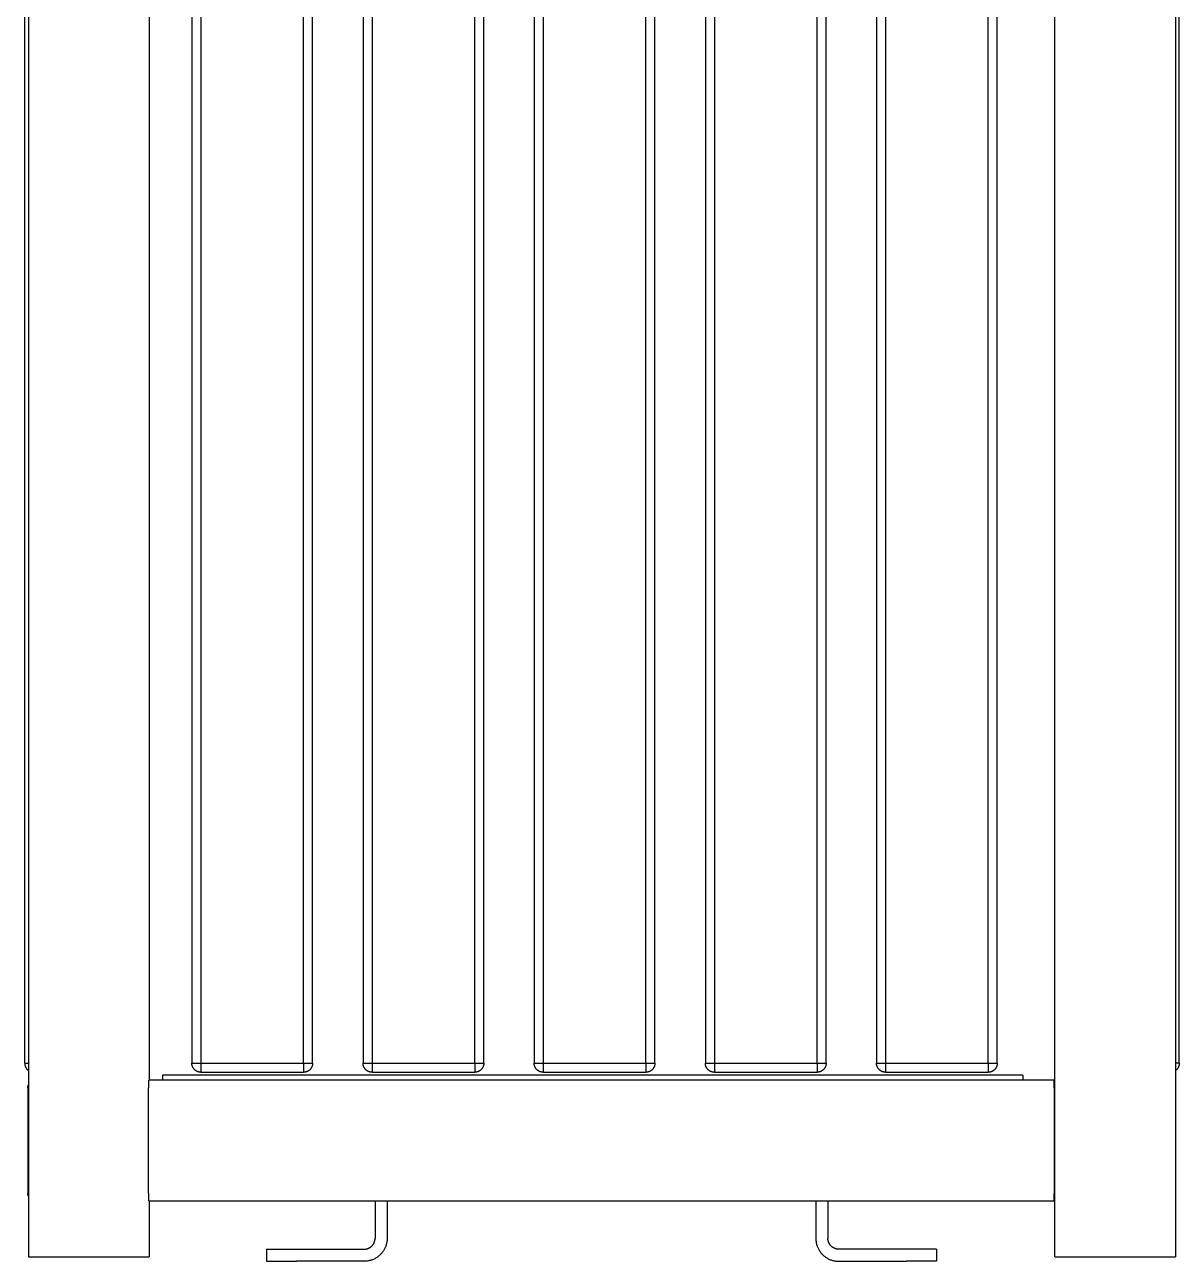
# Model space of a CAD drawing. Header units: millimetres. Extents: x 0 to 3480, y 0 to 2432.
# Drawn here: x 677 to 1059.5, y 1158.8 to 1568.4 of the extents above; entities that cross this region are included whole.
import ezdxf

# ---------------------------------------------------------------- set-up
doc = ezdxf.new("R2010")
doc.units = ezdxf.units.MM
doc.header["$MEASUREMENT"] = 0
doc.layers.add('Utwórz2D linie widoczne', color=7, linetype='Continuous', true_color=0x000000)

msp = doc.modelspace()

# ---------------------------------------------------------------- linework, layer by layer
at = {"layer": 'Utwórz2D linie widoczne'}
for p, q in [((678.24, 1940.25), (678.24, 1160.25)), ((718.24, 1938.45), (718.24, 1218.78)), ((1018.25, 1160.25), (1018.25, 1938.45)), ((1058.25, 1940.25), (1058.25, 1160.25)), ((677.02, 1224.39), (677.02, 1933.39)), ((732.38, 1933.39), (732.38, 1224.39)), ((735.38, 1933.39), (735.38, 1224.39)), ((769.38, 1224.39), (769.38, 1933.39)), ((772.38, 1224.39), (772.38, 1933.39)), ((789.08, 1933.39), (789.08, 1224.39)), ((792.08, 1933.39), (792.08, 1224.39)), ((826.08, 1224.39), (826.08, 1933.39)), ((829.08, 1224.39), (829.08, 1933.39)), ((845.78, 1933.39), (845.78, 1224.39)), ((848.78, 1933.39), (848.78, 1224.39)), ((882.78, 1224.39), (882.78, 1933.39)), ((885.78, 1224.39), (885.78, 1933.39)), ((902.48, 1933.39), (902.48, 1224.39)), ((905.48, 1933.39), (905.48, 1224.39)), ((939.48, 1224.39), (939.48, 1933.39)), ((942.48, 1224.39), (942.48, 1933.39)), ((959.18, 1933.39), (959.18, 1224.39)), ((962.18, 1933.39), (962.18, 1224.39)), ((996.18, 1224.39), (996.18, 1933.39)), ((999.18, 1224.39), (999.18, 1933.39)), ((1059.47, 1224.39), (1059.47, 1933.39)), ((677.02, 1224.39), (678.24, 1224.39)), ((677.02, 1224.39), (677.02, 1224.39)), ((677.02, 1224.39), (677.02, 1224.29)), ((677.02, 1224.29), (677.02, 1224.19)), ((677.02, 1224.19), (677.03, 1224.08)), ((677.03, 1224.08), (677.05, 1223.98)), ((677.05, 1223.98), (677.06, 1223.87)), ((677.06, 1223.87), (677.08, 1223.77)), ((677.08, 1223.77), (677.11, 1223.67)), ((677.11, 1223.67), (677.13, 1223.57)), ((677.13, 1223.57), (677.16, 1223.47)), ((677.16, 1223.47), (677.2, 1223.37)), ((677.2, 1223.37), (677.23, 1223.27)), ((677.23, 1223.27), (677.27, 1223.18)), ((677.27, 1223.18), (677.32, 1223.08)), ((677.32, 1223.08), (677.37, 1222.99)), ((677.37, 1222.99), (677.42, 1222.9)), ((677.42, 1222.9), (677.47, 1222.81)), ((677.47, 1222.81), (677.53, 1222.72)), ((677.53, 1222.72), (677.59, 1222.64)), ((677.59, 1222.64), (677.65, 1222.55)), ((677.65, 1222.55), (677.71, 1222.47)), ((677.71, 1222.47), (677.78, 1222.39)), ((677.78, 1222.39), (677.85, 1222.32)), ((677.85, 1222.32), (677.93, 1222.24)), ((677.93, 1222.24), (678, 1222.17)), ((678, 1222.17), (678.08, 1222.1)), ((678.08, 1222.1), (678.16, 1222.04)), ((678.16, 1222.04), (678.24, 1221.97)), ((732.38, 1224.39), (735.38, 1224.39)), ((732.38, 1224.39), (732.38, 1224.39)), ((732.38, 1224.29), (732.38, 1224.39)), ((732.38, 1224.19), (732.38, 1224.29)), ((732.39, 1224.09), (732.38, 1224.19)), ((732.4, 1223.98), (732.39, 1224.09)), ((732.42, 1223.88), (732.4, 1223.98)), ((732.44, 1223.78), (732.42, 1223.88)), ((732.46, 1223.68), (732.44, 1223.78)), ((732.49, 1223.58), (732.46, 1223.68)), ((732.52, 1223.49), (732.49, 1223.58)), ((732.55, 1223.39), (732.52, 1223.49)), ((732.59, 1223.29), (732.55, 1223.39)), ((732.62, 1223.2), (732.59, 1223.29)), ((732.67, 1223.1), (732.62, 1223.2)), ((732.71, 1223.01), (732.67, 1223.1)), ((732.76, 1222.92), (732.71, 1223.01)), ((732.81, 1222.83), (732.76, 1222.92)), ((732.87, 1222.75), (732.81, 1222.83)), ((732.93, 1222.66), (732.87, 1222.75)), ((732.99, 1222.58), (732.93, 1222.66)), ((733.05, 1222.5), (732.99, 1222.58)), ((733.12, 1222.42), (733.05, 1222.5)), ((733.18, 1222.35), (733.12, 1222.42)), ((733.26, 1222.27), (733.18, 1222.35)), ((733.33, 1222.2), (733.26, 1222.27)), ((733.4, 1222.13), (733.33, 1222.2)), ((733.48, 1222.07), (733.4, 1222.13)), ((733.56, 1222), (733.48, 1222.07)), ((733.65, 1221.94), (733.56, 1222)), ((733.73, 1221.88), (733.65, 1221.94)), ((733.82, 1221.83), (733.73, 1221.88)), ((733.91, 1221.78), (733.82, 1221.83)), ((734, 1221.73), (733.91, 1221.78)), ((734.09, 1221.68), (734, 1221.73)), ((734.18, 1221.64), (734.09, 1221.68)), ((734.28, 1221.6), (734.18, 1221.64)), ((734.37, 1221.57), (734.28, 1221.6)), ((734.47, 1221.53), (734.37, 1221.57)), ((734.57, 1221.5), (734.47, 1221.53)), ((734.67, 1221.48), (734.57, 1221.5)), ((734.77, 1221.46), (734.67, 1221.48)), ((734.87, 1221.44), (734.77, 1221.46)), ((734.97, 1221.42), (734.87, 1221.44)), ((735.07, 1221.41), (734.97, 1221.42)), ((735.17, 1221.4), (735.07, 1221.41)), ((735.27, 1221.4), (735.17, 1221.4)), ((735.38, 1221.39), (735.27, 1221.4)), ((735.38, 1224.39), (769.38, 1224.39)), ((735.38, 1224.39), (735.38, 1221.39)), ((735.38, 1221.39), (769.38, 1221.39)), ((769.38, 1224.39), (772.38, 1224.39)), ((769.38, 1224.39), (769.38, 1221.39)), ((769.48, 1221.4), (769.38, 1221.39)), ((769.58, 1221.4), (769.48, 1221.4)), ((769.68, 1221.41), (769.58, 1221.4)), ((769.78, 1221.42), (769.68, 1221.41)), ((769.89, 1221.44), (769.78, 1221.42)), ((769.99, 1221.46), (769.89, 1221.44)), ((770.09, 1221.48), (769.99, 1221.46)), ((770.19, 1221.5), (770.09, 1221.48)), ((770.28, 1221.53), (770.19, 1221.5)), ((770.38, 1221.57), (770.28, 1221.53)), ((770.48, 1221.6), (770.38, 1221.57)), ((770.57, 1221.64), (770.48, 1221.6)), ((770.66, 1221.68), (770.57, 1221.64)), ((770.76, 1221.73), (770.66, 1221.68)), ((770.85, 1221.78), (770.76, 1221.73)), ((770.94, 1221.83), (770.85, 1221.78)), ((771.02, 1221.88), (770.94, 1221.83)), ((771.11, 1221.94), (771.02, 1221.88)), ((771.19, 1222), (771.11, 1221.94)), ((771.27, 1222.07), (771.19, 1222)), ((771.35, 1222.13), (771.27, 1222.07)), ((771.42, 1222.2), (771.35, 1222.13)), ((771.5, 1222.27), (771.42, 1222.2)), ((771.57, 1222.35), (771.5, 1222.27)), ((771.64, 1222.42), (771.57, 1222.35)), ((771.7, 1222.5), (771.64, 1222.42)), ((771.77, 1222.58), (771.7, 1222.5)), ((771.83, 1222.66), (771.77, 1222.58)), ((771.88, 1222.75), (771.83, 1222.66)), ((771.94, 1222.83), (771.88, 1222.75)), ((771.99, 1222.92), (771.94, 1222.83)), ((772.04, 1223.01), (771.99, 1222.92)), ((772.09, 1223.1), (772.04, 1223.01)), ((772.13, 1223.2), (772.09, 1223.1)), ((772.17, 1223.29), (772.13, 1223.2)), ((772.2, 1223.39), (772.17, 1223.29)), ((772.24, 1223.49), (772.2, 1223.39)), ((772.27, 1223.58), (772.24, 1223.49)), ((772.29, 1223.68), (772.27, 1223.58)), ((772.31, 1223.78), (772.29, 1223.68)), ((772.33, 1223.88), (772.31, 1223.78)), ((772.35, 1223.98), (772.33, 1223.88)), ((772.36, 1224.09), (772.35, 1223.98)), ((772.37, 1224.19), (772.36, 1224.09)), ((772.38, 1224.39), (772.37, 1224.29)), ((772.37, 1224.29), (772.37, 1224.19)), ((789.08, 1224.39), (792.08, 1224.39)), ((789.08, 1224.39), (789.08, 1224.39)), ((789.08, 1224.29), (789.08, 1224.39)), ((789.08, 1224.19), (789.08, 1224.29)), ((789.09, 1224.09), (789.08, 1224.19)), ((789.1, 1223.98), (789.09, 1224.09)), ((789.12, 1223.88), (789.1, 1223.98)), ((789.14, 1223.78), (789.12, 1223.88)), ((789.16, 1223.68), (789.14, 1223.78)), ((789.19, 1223.58), (789.16, 1223.68)), ((789.22, 1223.49), (789.19, 1223.58)), ((789.25, 1223.39), (789.22, 1223.49)), ((789.29, 1223.29), (789.25, 1223.39)), ((789.32, 1223.2), (789.29, 1223.29)), ((789.37, 1223.1), (789.32, 1223.2)), ((789.41, 1223.01), (789.37, 1223.1)), ((789.46, 1222.92), (789.41, 1223.01)), ((789.51, 1222.83), (789.46, 1222.92)), ((789.57, 1222.75), (789.51, 1222.83)), ((789.63, 1222.66), (789.57, 1222.75)), ((789.69, 1222.58), (789.63, 1222.66)), ((789.75, 1222.5), (789.69, 1222.58)), ((789.82, 1222.42), (789.75, 1222.5)), ((789.88, 1222.35), (789.82, 1222.42)), ((789.96, 1222.27), (789.88, 1222.35)), ((790.03, 1222.2), (789.96, 1222.27)), ((790.1, 1222.13), (790.03, 1222.2)), ((790.18, 1222.07), (790.1, 1222.13)), ((790.26, 1222), (790.18, 1222.07)), ((790.35, 1221.94), (790.26, 1222)), ((790.43, 1221.88), (790.35, 1221.94)), ((790.52, 1221.83), (790.43, 1221.88)), ((790.61, 1221.78), (790.52, 1221.83)), ((790.7, 1221.73), (790.61, 1221.78)), ((790.79, 1221.68), (790.7, 1221.73)), ((790.88, 1221.64), (790.79, 1221.68)), ((790.98, 1221.6), (790.88, 1221.64)), ((791.07, 1221.57), (790.98, 1221.6)), ((791.17, 1221.53), (791.07, 1221.57)), ((791.27, 1221.5), (791.17, 1221.53)), ((791.37, 1221.48), (791.27, 1221.5)), ((791.47, 1221.46), (791.37, 1221.48)), ((791.57, 1221.44), (791.47, 1221.46)), ((791.67, 1221.42), (791.57, 1221.44)), ((791.77, 1221.41), (791.67, 1221.42)), ((791.87, 1221.4), (791.77, 1221.41)), ((791.97, 1221.4), (791.87, 1221.4)), ((792.08, 1221.39), (791.97, 1221.4)), ((792.08, 1224.39), (826.08, 1224.39)), ((792.08, 1224.39), (792.08, 1221.39)), ((792.08, 1221.39), (826.08, 1221.39)), ((826.08, 1224.39), (829.08, 1224.39)), ((826.08, 1224.39), (826.08, 1221.39)), ((826.18, 1221.4), (826.08, 1221.39)), ((826.28, 1221.4), (826.18, 1221.4)), ((826.38, 1221.41), (826.28, 1221.4)), ((826.48, 1221.42), (826.38, 1221.41)), ((826.59, 1221.44), (826.48, 1221.42)), ((826.69, 1221.46), (826.59, 1221.44)), ((826.79, 1221.48), (826.69, 1221.46)), ((826.89, 1221.5), (826.79, 1221.48)), ((826.98, 1221.53), (826.89, 1221.5)), ((827.08, 1221.57), (826.98, 1221.53)), ((827.18, 1221.6), (827.08, 1221.57)), ((827.27, 1221.64), (827.18, 1221.6)), ((827.36, 1221.68), (827.27, 1221.64)), ((827.46, 1221.73), (827.36, 1221.68)), ((827.55, 1221.78), (827.46, 1221.73)), ((827.64, 1221.83), (827.55, 1221.78)), ((827.72, 1221.88), (827.64, 1221.83)), ((827.81, 1221.94), (827.72, 1221.88)), ((827.89, 1222), (827.81, 1221.94)), ((827.97, 1222.07), (827.89, 1222)), ((828.05, 1222.13), (827.97, 1222.07)), ((828.12, 1222.2), (828.05, 1222.13)), ((828.2, 1222.27), (828.12, 1222.2)), ((828.27, 1222.35), (828.2, 1222.27)), ((828.34, 1222.42), (828.27, 1222.35)), ((828.4, 1222.5), (828.34, 1222.42)), ((828.47, 1222.58), (828.4, 1222.5)), ((828.53, 1222.66), (828.47, 1222.58)), ((828.58, 1222.75), (828.53, 1222.66)), ((828.64, 1222.83), (828.58, 1222.75)), ((828.69, 1222.92), (828.64, 1222.83)), ((828.74, 1223.01), (828.69, 1222.92)), ((828.79, 1223.1), (828.74, 1223.01)), ((828.83, 1223.2), (828.79, 1223.1)), ((828.87, 1223.29), (828.83, 1223.2)), ((828.9, 1223.39), (828.87, 1223.29)), ((828.94, 1223.49), (828.9, 1223.39)), ((828.97, 1223.58), (828.94, 1223.49)), ((828.99, 1223.68), (828.97, 1223.58)), ((829.01, 1223.78), (828.99, 1223.68)), ((829.03, 1223.88), (829.01, 1223.78)), ((829.05, 1223.98), (829.03, 1223.88)), ((829.06, 1224.09), (829.05, 1223.98)), ((829.07, 1224.19), (829.06, 1224.09)), ((829.08, 1224.39), (829.07, 1224.29)), ((829.07, 1224.29), (829.07, 1224.19)), ((845.78, 1224.39), (848.78, 1224.39)), ((845.78, 1224.39), (845.78, 1224.39)), ((845.78, 1224.29), (845.78, 1224.39)), ((845.78, 1224.19), (845.78, 1224.29)), ((845.79, 1224.09), (845.78, 1224.19)), ((845.8, 1223.98), (845.79, 1224.09)), ((845.82, 1223.88), (845.8, 1223.98)), ((845.84, 1223.78), (845.82, 1223.88)), ((845.86, 1223.68), (845.84, 1223.78)), ((845.89, 1223.58), (845.86, 1223.68)), ((845.92, 1223.49), (845.89, 1223.58)), ((845.95, 1223.39), (845.92, 1223.49)), ((845.99, 1223.29), (845.95, 1223.39)), ((846.02, 1223.2), (845.99, 1223.29)), ((846.07, 1223.1), (846.02, 1223.2)), ((846.11, 1223.01), (846.07, 1223.1)), ((846.16, 1222.92), (846.11, 1223.01)), ((846.21, 1222.83), (846.16, 1222.92)), ((846.27, 1222.75), (846.21, 1222.83)), ((846.33, 1222.66), (846.27, 1222.75)), ((846.39, 1222.58), (846.33, 1222.66)), ((846.45, 1222.5), (846.39, 1222.58)), ((846.52, 1222.42), (846.45, 1222.5)), ((846.58, 1222.35), (846.52, 1222.42)), ((846.66, 1222.27), (846.58, 1222.35)), ((846.73, 1222.2), (846.66, 1222.27)), ((846.8, 1222.13), (846.73, 1222.2)), ((846.88, 1222.07), (846.8, 1222.13)), ((846.96, 1222), (846.88, 1222.07)), ((847.05, 1221.94), (846.96, 1222)), ((847.13, 1221.88), (847.05, 1221.94)), ((847.22, 1221.83), (847.13, 1221.88)), ((847.31, 1221.78), (847.22, 1221.83)), ((847.4, 1221.73), (847.31, 1221.78)), ((847.49, 1221.68), (847.4, 1221.73)), ((847.58, 1221.64), (847.49, 1221.68)), ((847.68, 1221.6), (847.58, 1221.64)), ((847.77, 1221.57), (847.68, 1221.6)), ((847.87, 1221.53), (847.77, 1221.57)), ((847.97, 1221.5), (847.87, 1221.53)), ((848.07, 1221.48), (847.97, 1221.5)), ((848.17, 1221.46), (848.07, 1221.48)), ((848.27, 1221.44), (848.17, 1221.46)), ((848.37, 1221.42), (848.27, 1221.44)), ((848.47, 1221.41), (848.37, 1221.42)), ((848.57, 1221.4), (848.47, 1221.41)), ((848.67, 1221.4), (848.57, 1221.4)), ((848.78, 1221.39), (848.67, 1221.4)), ((848.78, 1224.39), (882.78, 1224.39)), ((848.78, 1224.39), (848.78, 1221.39)), ((848.78, 1221.39), (882.78, 1221.39)), ((882.78, 1224.39), (885.78, 1224.39)), ((882.78, 1224.39), (882.78, 1221.39)), ((882.88, 1221.4), (882.78, 1221.39)), ((882.98, 1221.4), (882.88, 1221.4)), ((883.08, 1221.41), (882.98, 1221.4)), ((883.18, 1221.42), (883.08, 1221.41)), ((883.29, 1221.44), (883.18, 1221.42)), ((883.39, 1221.46), (883.29, 1221.44)), ((883.49, 1221.48), (883.39, 1221.46)), ((883.59, 1221.5), (883.49, 1221.48)), ((883.68, 1221.53), (883.59, 1221.5)), ((883.78, 1221.57), (883.68, 1221.53)), ((883.88, 1221.6), (883.78, 1221.57)), ((883.97, 1221.64), (883.88, 1221.6)), ((884.06, 1221.68), (883.97, 1221.64)), ((884.16, 1221.73), (884.06, 1221.68)), ((884.25, 1221.78), (884.16, 1221.73)), ((884.34, 1221.83), (884.25, 1221.78)), ((884.42, 1221.88), (884.34, 1221.83)), ((884.51, 1221.94), (884.42, 1221.88)), ((884.59, 1222), (884.51, 1221.94)), ((884.67, 1222.07), (884.59, 1222)), ((884.75, 1222.13), (884.67, 1222.07)), ((884.82, 1222.2), (884.75, 1222.13)), ((884.9, 1222.27), (884.82, 1222.2)), ((884.97, 1222.35), (884.9, 1222.27)), ((885.04, 1222.42), (884.97, 1222.35)), ((885.1, 1222.5), (885.04, 1222.42)), ((885.17, 1222.58), (885.1, 1222.5)), ((885.23, 1222.66), (885.17, 1222.58)), ((885.28, 1222.75), (885.23, 1222.66)), ((885.34, 1222.83), (885.28, 1222.75)), ((885.39, 1222.92), (885.34, 1222.83)), ((885.44, 1223.01), (885.39, 1222.92)), ((885.49, 1223.1), (885.44, 1223.01)), ((885.53, 1223.2), (885.49, 1223.1)), ((885.57, 1223.29), (885.53, 1223.2)), ((885.6, 1223.39), (885.57, 1223.29)), ((885.64, 1223.49), (885.6, 1223.39)), ((885.67, 1223.58), (885.64, 1223.49)), ((885.69, 1223.68), (885.67, 1223.58)), ((885.71, 1223.78), (885.69, 1223.68)), ((885.73, 1223.88), (885.71, 1223.78)), ((885.75, 1223.98), (885.73, 1223.88)), ((885.76, 1224.09), (885.75, 1223.98)), ((885.77, 1224.19), (885.76, 1224.09)), ((885.78, 1224.39), (885.77, 1224.29)), ((885.77, 1224.29), (885.77, 1224.19)), ((902.48, 1224.39), (905.48, 1224.39)), ((902.48, 1224.39), (902.48, 1224.39)), ((902.48, 1224.29), (902.48, 1224.39)), ((902.48, 1224.19), (902.48, 1224.29)), ((902.49, 1224.09), (902.48, 1224.19)), ((902.5, 1223.98), (902.49, 1224.09)), ((902.52, 1223.88), (902.5, 1223.98)), ((902.54, 1223.78), (902.52, 1223.88)), ((902.56, 1223.68), (902.54, 1223.78)), ((902.59, 1223.58), (902.56, 1223.68)), ((902.62, 1223.49), (902.59, 1223.58)), ((902.65, 1223.39), (902.62, 1223.49)), ((902.69, 1223.29), (902.65, 1223.39)), ((902.72, 1223.2), (902.69, 1223.29)), ((902.77, 1223.1), (902.72, 1223.2)), ((902.81, 1223.01), (902.77, 1223.1)), ((902.86, 1222.92), (902.81, 1223.01)), ((902.91, 1222.83), (902.86, 1222.92)), ((902.97, 1222.75), (902.91, 1222.83)), ((903.03, 1222.66), (902.97, 1222.75)), ((903.09, 1222.58), (903.03, 1222.66)), ((903.15, 1222.5), (903.09, 1222.58)), ((903.22, 1222.42), (903.15, 1222.5)), ((903.28, 1222.35), (903.22, 1222.42)), ((903.36, 1222.27), (903.28, 1222.35)), ((903.43, 1222.2), (903.36, 1222.27)), ((903.5, 1222.13), (903.43, 1222.2)), ((903.58, 1222.07), (903.5, 1222.13)), ((903.66, 1222), (903.58, 1222.07)), ((903.75, 1221.94), (903.66, 1222)), ((903.83, 1221.88), (903.75, 1221.94)), ((903.92, 1221.83), (903.83, 1221.88)), ((904.01, 1221.78), (903.92, 1221.83)), ((904.1, 1221.73), (904.01, 1221.78)), ((904.19, 1221.68), (904.1, 1221.73)), ((904.28, 1221.64), (904.19, 1221.68)), ((904.38, 1221.6), (904.28, 1221.64)), ((904.47, 1221.57), (904.38, 1221.6)), ((904.57, 1221.53), (904.47, 1221.57)), ((904.67, 1221.5), (904.57, 1221.53)), ((904.77, 1221.48), (904.67, 1221.5)), ((904.87, 1221.46), (904.77, 1221.48)), ((904.97, 1221.44), (904.87, 1221.46)), ((905.07, 1221.42), (904.97, 1221.44)), ((905.17, 1221.41), (905.07, 1221.42)), ((905.27, 1221.4), (905.17, 1221.41)), ((905.37, 1221.4), (905.27, 1221.4)), ((905.48, 1221.39), (905.37, 1221.4)), ((905.48, 1224.39), (939.48, 1224.39)), ((905.48, 1224.39), (905.48, 1221.39)), ((905.48, 1221.39), (939.48, 1221.39)), ((939.48, 1224.39), (942.48, 1224.39)), ((939.48, 1224.39), (939.48, 1221.39)), ((939.58, 1221.4), (939.48, 1221.39)), ((939.68, 1221.4), (939.58, 1221.4)), ((939.78, 1221.41), (939.68, 1221.4)), ((939.88, 1221.42), (939.78, 1221.41)), ((939.99, 1221.44), (939.88, 1221.42)), ((940.09, 1221.46), (939.99, 1221.44)), ((940.19, 1221.48), (940.09, 1221.46)), ((940.29, 1221.5), (940.19, 1221.48)), ((940.38, 1221.53), (940.29, 1221.5)), ((940.48, 1221.57), (940.38, 1221.53)), ((940.58, 1221.6), (940.48, 1221.57)), ((940.67, 1221.64), (940.58, 1221.6)), ((940.76, 1221.68), (940.67, 1221.64)), ((940.86, 1221.73), (940.76, 1221.68)), ((940.95, 1221.78), (940.86, 1221.73)), ((941.04, 1221.83), (940.95, 1221.78)), ((941.12, 1221.88), (941.04, 1221.83)), ((941.21, 1221.94), (941.12, 1221.88)), ((941.29, 1222), (941.21, 1221.94)), ((941.37, 1222.07), (941.29, 1222)), ((941.45, 1222.13), (941.37, 1222.07)), ((941.52, 1222.2), (941.45, 1222.13)), ((941.6, 1222.27), (941.52, 1222.2)), ((941.67, 1222.35), (941.6, 1222.27)), ((941.74, 1222.42), (941.67, 1222.35)), ((941.8, 1222.5), (941.74, 1222.42)), ((941.87, 1222.58), (941.8, 1222.5)), ((941.93, 1222.66), (941.87, 1222.58)), ((941.98, 1222.75), (941.93, 1222.66)), ((942.04, 1222.83), (941.98, 1222.75)), ((942.09, 1222.92), (942.04, 1222.83)), ((942.14, 1223.01), (942.09, 1222.92)), ((942.19, 1223.1), (942.14, 1223.01)), ((942.23, 1223.2), (942.19, 1223.1)), ((942.27, 1223.29), (942.23, 1223.2)), ((942.3, 1223.39), (942.27, 1223.29)), ((942.34, 1223.49), (942.3, 1223.39)), ((942.37, 1223.58), (942.34, 1223.49)), ((942.39, 1223.68), (942.37, 1223.58)), ((942.41, 1223.78), (942.39, 1223.68)), ((942.43, 1223.88), (942.41, 1223.78)), ((942.45, 1223.98), (942.43, 1223.88)), ((942.46, 1224.09), (942.45, 1223.98)), ((942.47, 1224.19), (942.46, 1224.09)), ((942.48, 1224.39), (942.47, 1224.29)), ((942.47, 1224.29), (942.47, 1224.19)), ((959.18, 1224.39), (962.18, 1224.39)), ((959.18, 1224.39), (959.18, 1224.39)), ((959.18, 1224.29), (959.18, 1224.39)), ((959.18, 1224.19), (959.18, 1224.29)), ((959.19, 1224.09), (959.18, 1224.19)), ((959.2, 1223.98), (959.19, 1224.09)), ((959.22, 1223.88), (959.2, 1223.98)), ((959.24, 1223.78), (959.22, 1223.88)), ((959.26, 1223.68), (959.24, 1223.78)), ((959.29, 1223.58), (959.26, 1223.68)), ((959.32, 1223.49), (959.29, 1223.58)), ((959.35, 1223.39), (959.32, 1223.49)), ((959.39, 1223.29), (959.35, 1223.39)), ((959.42, 1223.2), (959.39, 1223.29)), ((959.47, 1223.1), (959.42, 1223.2)), ((959.51, 1223.01), (959.47, 1223.1)), ((959.56, 1222.92), (959.51, 1223.01)), ((959.61, 1222.83), (959.56, 1222.92)), ((959.67, 1222.75), (959.61, 1222.83)), ((959.73, 1222.66), (959.67, 1222.75)), ((959.79, 1222.58), (959.73, 1222.66)), ((959.85, 1222.5), (959.79, 1222.58)), ((959.92, 1222.42), (959.85, 1222.5)), ((959.98, 1222.35), (959.92, 1222.42)), ((960.06, 1222.27), (959.98, 1222.35)), ((960.13, 1222.2), (960.06, 1222.27)), ((960.2, 1222.13), (960.13, 1222.2)), ((960.28, 1222.07), (960.2, 1222.13)), ((960.36, 1222), (960.28, 1222.07)), ((960.45, 1221.94), (960.36, 1222)), ((960.53, 1221.88), (960.45, 1221.94)), ((960.62, 1221.83), (960.53, 1221.88)), ((960.71, 1221.78), (960.62, 1221.83)), ((960.8, 1221.73), (960.71, 1221.78)), ((960.89, 1221.68), (960.8, 1221.73)), ((960.98, 1221.64), (960.89, 1221.68)), ((961.08, 1221.6), (960.98, 1221.64)), ((961.17, 1221.57), (961.08, 1221.6)), ((961.27, 1221.53), (961.17, 1221.57)), ((961.37, 1221.5), (961.27, 1221.53)), ((961.47, 1221.48), (961.37, 1221.5)), ((961.57, 1221.46), (961.47, 1221.48)), ((961.67, 1221.44), (961.57, 1221.46)), ((961.77, 1221.42), (961.67, 1221.44)), ((961.87, 1221.41), (961.77, 1221.42)), ((961.97, 1221.4), (961.87, 1221.41)), ((962.07, 1221.4), (961.97, 1221.4)), ((962.18, 1221.39), (962.07, 1221.4)), ((962.18, 1224.39), (996.18, 1224.39)), ((962.18, 1224.39), (962.18, 1221.39)), ((962.18, 1221.39), (996.18, 1221.39)), ((996.18, 1224.39), (999.18, 1224.39)), ((996.18, 1224.39), (996.18, 1221.39)), ((996.28, 1221.4), (996.18, 1221.39)), ((996.38, 1221.4), (996.28, 1221.4)), ((996.48, 1221.41), (996.38, 1221.4)), ((996.58, 1221.42), (996.48, 1221.41)), ((996.69, 1221.44), (996.58, 1221.42)), ((996.79, 1221.46), (996.69, 1221.44)), ((996.89, 1221.48), (996.79, 1221.46)), ((996.99, 1221.5), (996.89, 1221.48)), ((997.08, 1221.53), (996.99, 1221.5)), ((997.18, 1221.57), (997.08, 1221.53)), ((997.28, 1221.6), (997.18, 1221.57)), ((997.37, 1221.64), (997.28, 1221.6)), ((997.46, 1221.68), (997.37, 1221.64)), ((997.56, 1221.73), (997.46, 1221.68)), ((997.65, 1221.78), (997.56, 1221.73)), ((997.74, 1221.83), (997.65, 1221.78)), ((997.82, 1221.88), (997.74, 1221.83)), ((997.91, 1221.94), (997.82, 1221.88)), ((997.99, 1222), (997.91, 1221.94)), ((998.07, 1222.07), (997.99, 1222)), ((998.15, 1222.13), (998.07, 1222.07)), ((998.22, 1222.2), (998.15, 1222.13)), ((998.3, 1222.27), (998.22, 1222.2)), ((998.37, 1222.35), (998.3, 1222.27)), ((998.44, 1222.42), (998.37, 1222.35)), ((998.5, 1222.5), (998.44, 1222.42)), ((998.57, 1222.58), (998.5, 1222.5)), ((998.63, 1222.66), (998.57, 1222.58)), ((998.68, 1222.75), (998.63, 1222.66)), ((998.74, 1222.83), (998.68, 1222.75)), ((998.79, 1222.92), (998.74, 1222.83)), ((998.84, 1223.01), (998.79, 1222.92)), ((998.89, 1223.1), (998.84, 1223.01)), ((998.93, 1223.2), (998.89, 1223.1)), ((998.97, 1223.29), (998.93, 1223.2)), ((999, 1223.39), (998.97, 1223.29)), ((999.04, 1223.49), (999, 1223.39)), ((999.07, 1223.58), (999.04, 1223.49)), ((999.09, 1223.68), (999.07, 1223.58)), ((999.11, 1223.78), (999.09, 1223.68)), ((999.13, 1223.88), (999.11, 1223.78)), ((999.15, 1223.98), (999.13, 1223.88)), ((999.16, 1224.09), (999.15, 1223.98)), ((999.17, 1224.19), (999.16, 1224.09)), ((999.18, 1224.39), (999.17, 1224.29)), ((999.17, 1224.29), (999.17, 1224.19)), ((1059.47, 1224.39), (1058.25, 1224.39)), ((1058.33, 1222.04), (1058.25, 1221.97)), ((1058.41, 1222.1), (1058.33, 1222.04)), ((1058.49, 1222.17), (1058.41, 1222.1)), ((1058.56, 1222.24), (1058.49, 1222.17)), ((1058.64, 1222.32), (1058.56, 1222.24)), ((1058.71, 1222.39), (1058.64, 1222.32)), ((1058.78, 1222.47), (1058.71, 1222.39)), ((1058.84, 1222.55), (1058.78, 1222.47)), ((1058.9, 1222.64), (1058.84, 1222.55)), ((1058.96, 1222.72), (1058.9, 1222.64)), ((1059.02, 1222.81), (1058.96, 1222.72)), ((1059.07, 1222.9), (1059.02, 1222.81)), ((1059.12, 1222.99), (1059.07, 1222.9)), ((1059.17, 1223.08), (1059.12, 1222.99)), ((1059.21, 1223.18), (1059.17, 1223.08)), ((1059.26, 1223.27), (1059.21, 1223.18)), ((1059.29, 1223.37), (1059.26, 1223.27)), ((1059.33, 1223.47), (1059.29, 1223.37)), ((1059.36, 1223.57), (1059.33, 1223.47)), ((1059.38, 1223.67), (1059.36, 1223.57)), ((1059.41, 1223.77), (1059.38, 1223.67)), ((1059.43, 1223.87), (1059.41, 1223.77)), ((1059.44, 1223.98), (1059.43, 1223.87)), ((1059.46, 1224.08), (1059.44, 1223.98)), ((1059.47, 1224.29), (1059.46, 1224.19)), ((1059.46, 1224.19), (1059.46, 1224.08)), ((1059.47, 1224.39), (1059.47, 1224.39)), ((1059.47, 1224.39), (1059.47, 1224.29)), ((678.07, 1216.46), (678.08, 1216.54)), ((678.08, 1216.54), (678.09, 1216.63)), ((678.09, 1216.63), (678.1, 1216.71)), ((678.1, 1216.71), (678.12, 1216.79)), ((678.12, 1216.79), (678.14, 1216.88)), ((678.14, 1216.88), (678.16, 1216.96)), ((678.16, 1216.96), (678.19, 1217.04)), ((678.19, 1217.04), (678.21, 1217.12)), ((678.21, 1217.12), (678.24, 1217.2)), ((718.07, 1218.78), (718.07, 1216.28)), ((1018.07, 1218.78), (718.24, 1218.78)), ((1007.63, 1220.45), (722.63, 1220.45)), ((722.63, 1220.45), (722.63, 1218.78)), ((1007.63, 1220.45), (1007.63, 1218.78)), ((1018.07, 1216.28), (1018.07, 1218.78)), ((1018.07, 1216.42), (1018.08, 1216.5)), ((1018.08, 1216.5), (1018.09, 1216.58)), ((1018.09, 1216.58), (1018.1, 1216.66)), ((1018.1, 1216.66), (1018.11, 1216.74)), ((1018.11, 1216.74), (1018.13, 1216.82)), ((1018.13, 1216.82), (1018.15, 1216.9)), ((1018.15, 1216.9), (1018.17, 1216.98)), ((1018.17, 1216.98), (1018.19, 1217.06)), ((1018.19, 1217.06), (1018.22, 1217.13)), ((1018.22, 1217.13), (1018.25, 1217.21)), ((678.07, 1216.37), (678.07, 1216.46)), ((678.07, 1216.28), (678.07, 1216.37)), ((678.07, 1216.28), (678.07, 1181.28)), ((718.07, 1181.28), (718.07, 1216.28)), ((1018.07, 1216.34), (1018.07, 1216.42)), ((1018.07, 1216.28), (1018.07, 1181.28)), ((678.07, 1181.2), (678.07, 1181.28)), ((678.07, 1181.11), (678.07, 1181.2)), ((678.08, 1181.03), (678.07, 1181.11)), ((678.09, 1180.94), (678.08, 1181.03)), ((678.1, 1180.86), (678.09, 1180.94)), ((678.12, 1180.77), (678.1, 1180.86)), ((678.14, 1180.69), (678.12, 1180.77)), ((678.16, 1180.61), (678.14, 1180.69)), ((678.19, 1180.53), (678.16, 1180.61)), ((678.21, 1180.44), (678.19, 1180.53)), ((678.24, 1180.36), (678.21, 1180.44)), ((718.07, 1181.28), (718.07, 1178.78)), ((1018.07, 1178.78), (1018.07, 1181.28)), ((1018.07, 1181.15), (1018.07, 1181.23)), ((1018.08, 1181.07), (1018.07, 1181.15)), ((1018.09, 1180.99), (1018.08, 1181.07)), ((1018.1, 1180.91), (1018.09, 1180.99)), ((1018.11, 1180.83), (1018.1, 1180.91)), ((1018.13, 1180.75), (1018.11, 1180.83)), ((1018.15, 1180.67), (1018.13, 1180.75)), ((1018.17, 1180.59), (1018.15, 1180.67)), ((1018.19, 1180.51), (1018.17, 1180.59)), ((1018.22, 1180.44), (1018.19, 1180.51)), ((1018.25, 1180.36), (1018.22, 1180.44)), ((718.24, 1178.78), (718.24, 1160.25)), ((718.24, 1178.78), (1018.07, 1178.78)), ((793.07, 1178.78), (793.07, 1168.78)), ((797.07, 1178.78), (797.07, 1168.78)), ((939.07, 1178.78), (939.07, 1168.78)), ((943.07, 1178.78), (943.07, 1168.78)), ((793.07, 1168.78), (793.07, 1166.38)), ((797.07, 1168.78), (797.07, 1166.38)), ((939.07, 1168.78), (939.07, 1166.38)), ((943.07, 1168.78), (943.07, 1166.38)), ((791.12, 1163.19), (791.23, 1163.25)), ((791.23, 1163.25), (791.34, 1163.31)), ((791.34, 1163.31), (791.44, 1163.37)), ((791.44, 1163.37), (791.54, 1163.44)), ((791.54, 1163.44), (791.64, 1163.52)), ((791.64, 1163.52), (791.74, 1163.59)), ((791.74, 1163.59), (791.83, 1163.67)), ((791.83, 1163.67), (791.93, 1163.75)), ((791.93, 1163.75), (792.01, 1163.84)), ((792.01, 1163.84), (792.1, 1163.93)), ((792.1, 1163.93), (792.18, 1164.02)), ((792.18, 1164.02), (792.26, 1164.11)), ((792.26, 1164.11), (792.34, 1164.21)), ((792.34, 1164.21), (792.41, 1164.31)), ((792.41, 1164.31), (792.48, 1164.41)), ((792.48, 1164.41), (792.54, 1164.51)), ((792.54, 1164.51), (792.61, 1164.62)), ((792.61, 1164.62), (792.66, 1164.73)), ((792.66, 1164.73), (792.72, 1164.84)), ((792.72, 1164.84), (792.77, 1164.95)), ((792.77, 1164.95), (792.82, 1165.06)), ((792.82, 1165.06), (792.86, 1165.18)), ((792.86, 1165.18), (792.9, 1165.29)), ((792.9, 1165.29), (792.93, 1165.41)), ((792.93, 1165.41), (792.97, 1165.53)), ((792.97, 1165.53), (792.99, 1165.65)), ((792.99, 1165.65), (793.02, 1165.77)), ((793.02, 1165.77), (793.03, 1165.89)), ((793.03, 1165.89), (793.05, 1166.02)), ((793.05, 1166.02), (793.06, 1166.14)), ((793.06, 1166.14), (793.07, 1166.26)), ((793.07, 1166.26), (793.07, 1166.38)), ((796.44, 1163.36), (796.33, 1163.12)), ((796.54, 1163.6), (796.44, 1163.36)), ((796.63, 1163.84), (796.54, 1163.6)), ((796.71, 1164.08), (796.63, 1163.84)), ((796.79, 1164.33), (796.71, 1164.08)), ((796.85, 1164.58), (796.79, 1164.33)), ((796.91, 1164.84), (796.85, 1164.58)), ((796.96, 1165.09), (796.91, 1164.84)), ((797, 1165.35), (796.96, 1165.09)), ((797.03, 1165.61), (797, 1165.35)), ((797.05, 1165.87), (797.03, 1165.61)), ((797.06, 1166.12), (797.05, 1165.87)), ((797.07, 1166.38), (797.06, 1166.12)), ((939.07, 1166.38), (939.07, 1166.12)), ((939.07, 1166.12), (939.09, 1165.87)), ((939.09, 1165.87), (939.11, 1165.61)), ((939.11, 1165.61), (939.14, 1165.35)), ((939.14, 1165.35), (939.18, 1165.09)), ((939.18, 1165.09), (939.23, 1164.84)), ((939.23, 1164.84), (939.28, 1164.58)), ((939.28, 1164.58), (939.35, 1164.33)), ((939.35, 1164.33), (939.42, 1164.08)), ((939.42, 1164.08), (939.51, 1163.84)), ((939.51, 1163.84), (939.6, 1163.6)), ((939.6, 1163.6), (939.7, 1163.36)), ((939.7, 1163.36), (939.8, 1163.12)), ((943.07, 1166.26), (943.07, 1166.38)), ((943.08, 1166.14), (943.07, 1166.26)), ((943.09, 1166.02), (943.08, 1166.14)), ((943.1, 1165.89), (943.09, 1166.02)), ((943.12, 1165.77), (943.1, 1165.89)), ((943.14, 1165.65), (943.12, 1165.77)), ((943.17, 1165.53), (943.14, 1165.65)), ((943.2, 1165.41), (943.17, 1165.53)), ((943.24, 1165.29), (943.2, 1165.41)), ((943.28, 1165.18), (943.24, 1165.29)), ((943.32, 1165.06), (943.28, 1165.18)), ((943.37, 1164.95), (943.32, 1165.06)), ((943.42, 1164.84), (943.37, 1164.95)), ((943.47, 1164.73), (943.42, 1164.84)), ((943.53, 1164.62), (943.47, 1164.73)), ((943.59, 1164.51), (943.53, 1164.62)), ((943.66, 1164.41), (943.59, 1164.51)), ((943.73, 1164.31), (943.66, 1164.41)), ((943.8, 1164.21), (943.73, 1164.31)), ((943.88, 1164.11), (943.8, 1164.21)), ((943.95, 1164.02), (943.88, 1164.11)), ((944.04, 1163.93), (943.95, 1164.02)), ((944.12, 1163.84), (944.04, 1163.93)), ((944.21, 1163.75), (944.12, 1163.84)), ((944.3, 1163.67), (944.21, 1163.75)), ((944.4, 1163.59), (944.3, 1163.67)), ((944.49, 1163.52), (944.4, 1163.59)), ((944.59, 1163.44), (944.49, 1163.52)), ((944.69, 1163.37), (944.59, 1163.44)), ((944.8, 1163.31), (944.69, 1163.37)), ((944.9, 1163.25), (944.8, 1163.31)), ((945.01, 1163.19), (944.9, 1163.25)), ((678.24, 1160.25), (682.24, 1160.25)), ((682.24, 1160.25), (714.24, 1160.25)), ((714.24, 1160.25), (718.24, 1160.25)), ((757.07, 1162.78), (757.07, 1158.78)), ((757.07, 1162.78), (767.07, 1162.78)), ((767.07, 1162.78), (789.47, 1162.78)), ((789.47, 1162.78), (789.59, 1162.79)), ((789.59, 1162.79), (789.71, 1162.79)), ((789.71, 1162.79), (789.84, 1162.8)), ((789.84, 1162.8), (789.96, 1162.82)), ((789.96, 1162.82), (790.08, 1162.84)), ((790.08, 1162.84), (790.2, 1162.86)), ((790.2, 1162.86), (790.32, 1162.89)), ((790.32, 1162.89), (790.44, 1162.92)), ((790.44, 1162.92), (790.56, 1162.95)), ((790.56, 1162.95), (790.67, 1162.99)), ((790.67, 1162.99), (790.79, 1163.03)), ((790.79, 1163.03), (790.9, 1163.08)), ((790.9, 1163.08), (791.01, 1163.13)), ((791.01, 1163.13), (791.12, 1163.19)), ((791.77, 1159.14), (791.52, 1159.07)), ((792.01, 1159.22), (791.77, 1159.14)), ((792.26, 1159.31), (792.01, 1159.22)), ((792.5, 1159.41), (792.26, 1159.31)), ((792.73, 1159.52), (792.5, 1159.41)), ((792.96, 1159.64), (792.73, 1159.52)), ((793.19, 1159.76), (792.96, 1159.64)), ((793.42, 1159.89), (793.19, 1159.76)), ((793.64, 1160.03), (793.42, 1159.89)), ((793.85, 1160.17), (793.64, 1160.03)), ((794.06, 1160.33), (793.85, 1160.17)), ((794.26, 1160.49), (794.06, 1160.33)), ((794.46, 1160.66), (794.26, 1160.49)), ((794.66, 1160.83), (794.46, 1160.66)), ((794.84, 1161.01), (794.66, 1160.83)), ((795.02, 1161.2), (794.84, 1161.01)), ((795.2, 1161.39), (795.02, 1161.2)), ((795.36, 1161.59), (795.2, 1161.39)), ((795.52, 1161.79), (795.36, 1161.59)), ((795.68, 1162), (795.52, 1161.79)), ((795.82, 1162.22), (795.68, 1162)), ((795.96, 1162.44), (795.82, 1162.22)), ((796.09, 1162.66), (795.96, 1162.44)), ((796.22, 1162.89), (796.09, 1162.66)), ((796.33, 1163.12), (796.22, 1162.89)), ((939.8, 1163.12), (939.92, 1162.89)), ((939.92, 1162.89), (940.04, 1162.66)), ((940.04, 1162.66), (940.17, 1162.44)), ((940.17, 1162.44), (940.31, 1162.22)), ((940.31, 1162.22), (940.46, 1162)), ((940.46, 1162), (940.61, 1161.79)), ((940.61, 1161.79), (940.77, 1161.59)), ((940.77, 1161.59), (940.94, 1161.39)), ((940.94, 1161.39), (941.11, 1161.2)), ((941.11, 1161.2), (941.29, 1161.01)), ((941.29, 1161.01), (941.48, 1160.83)), ((941.48, 1160.83), (941.67, 1160.66)), ((941.67, 1160.66), (941.87, 1160.49)), ((941.87, 1160.49), (942.08, 1160.33)), ((942.08, 1160.33), (942.29, 1160.17)), ((942.29, 1160.17), (942.5, 1160.03)), ((942.5, 1160.03), (942.72, 1159.89)), ((942.72, 1159.89), (942.94, 1159.76)), ((942.94, 1159.76), (943.17, 1159.64)), ((943.17, 1159.64), (943.4, 1159.52)), ((943.4, 1159.52), (943.64, 1159.41)), ((943.64, 1159.41), (943.88, 1159.31)), ((943.88, 1159.31), (944.12, 1159.22)), ((944.12, 1159.22), (944.37, 1159.14)), ((944.37, 1159.14), (944.62, 1159.07)), ((945.12, 1163.13), (945.01, 1163.19)), ((945.23, 1163.08), (945.12, 1163.13)), ((945.35, 1163.03), (945.23, 1163.08)), ((945.46, 1162.99), (945.35, 1163.03)), ((945.58, 1162.95), (945.46, 1162.99)), ((945.7, 1162.92), (945.58, 1162.95)), ((945.82, 1162.89), (945.7, 1162.92)), ((945.94, 1162.86), (945.82, 1162.89)), ((946.06, 1162.84), (945.94, 1162.86)), ((946.18, 1162.82), (946.06, 1162.84)), ((946.3, 1162.8), (946.18, 1162.82)), ((946.42, 1162.79), (946.3, 1162.8)), ((946.55, 1162.79), (946.42, 1162.79)), ((946.67, 1162.78), (946.55, 1162.79)), ((969.07, 1162.78), (946.67, 1162.78)), ((979.07, 1162.78), (969.07, 1162.78)), ((979.07, 1162.78), (979.07, 1158.78)), ((1018.25, 1160.25), (1022.25, 1160.25)), ((1022.25, 1160.25), (1054.25, 1160.25)), ((1054.25, 1160.25), (1058.25, 1160.25)), ((757.07, 1158.78), (767.07, 1158.78)), ((789.47, 1158.78), (767.07, 1158.78)), ((789.73, 1158.79), (789.47, 1158.78)), ((789.99, 1158.8), (789.73, 1158.79)), ((790.25, 1158.82), (789.99, 1158.8)), ((790.5, 1158.85), (790.25, 1158.82)), ((790.76, 1158.89), (790.5, 1158.85)), ((791.01, 1158.94), (790.76, 1158.89)), ((791.27, 1159), (791.01, 1158.94)), ((791.52, 1159.07), (791.27, 1159)), ((944.62, 1159.07), (944.87, 1159)), ((944.87, 1159), (945.12, 1158.94)), ((945.12, 1158.94), (945.38, 1158.89)), ((945.38, 1158.89), (945.63, 1158.85)), ((945.63, 1158.85), (945.89, 1158.82)), ((945.89, 1158.82), (946.15, 1158.8)), ((946.15, 1158.8), (946.41, 1158.79)), ((946.41, 1158.79), (946.67, 1158.78)), ((946.67, 1158.78), (969.07, 1158.78)), ((979.07, 1158.78), (969.07, 1158.78))]:
    msp.add_line(p, q, dxfattribs=at)

doc.saveas('drawing.dxf')
